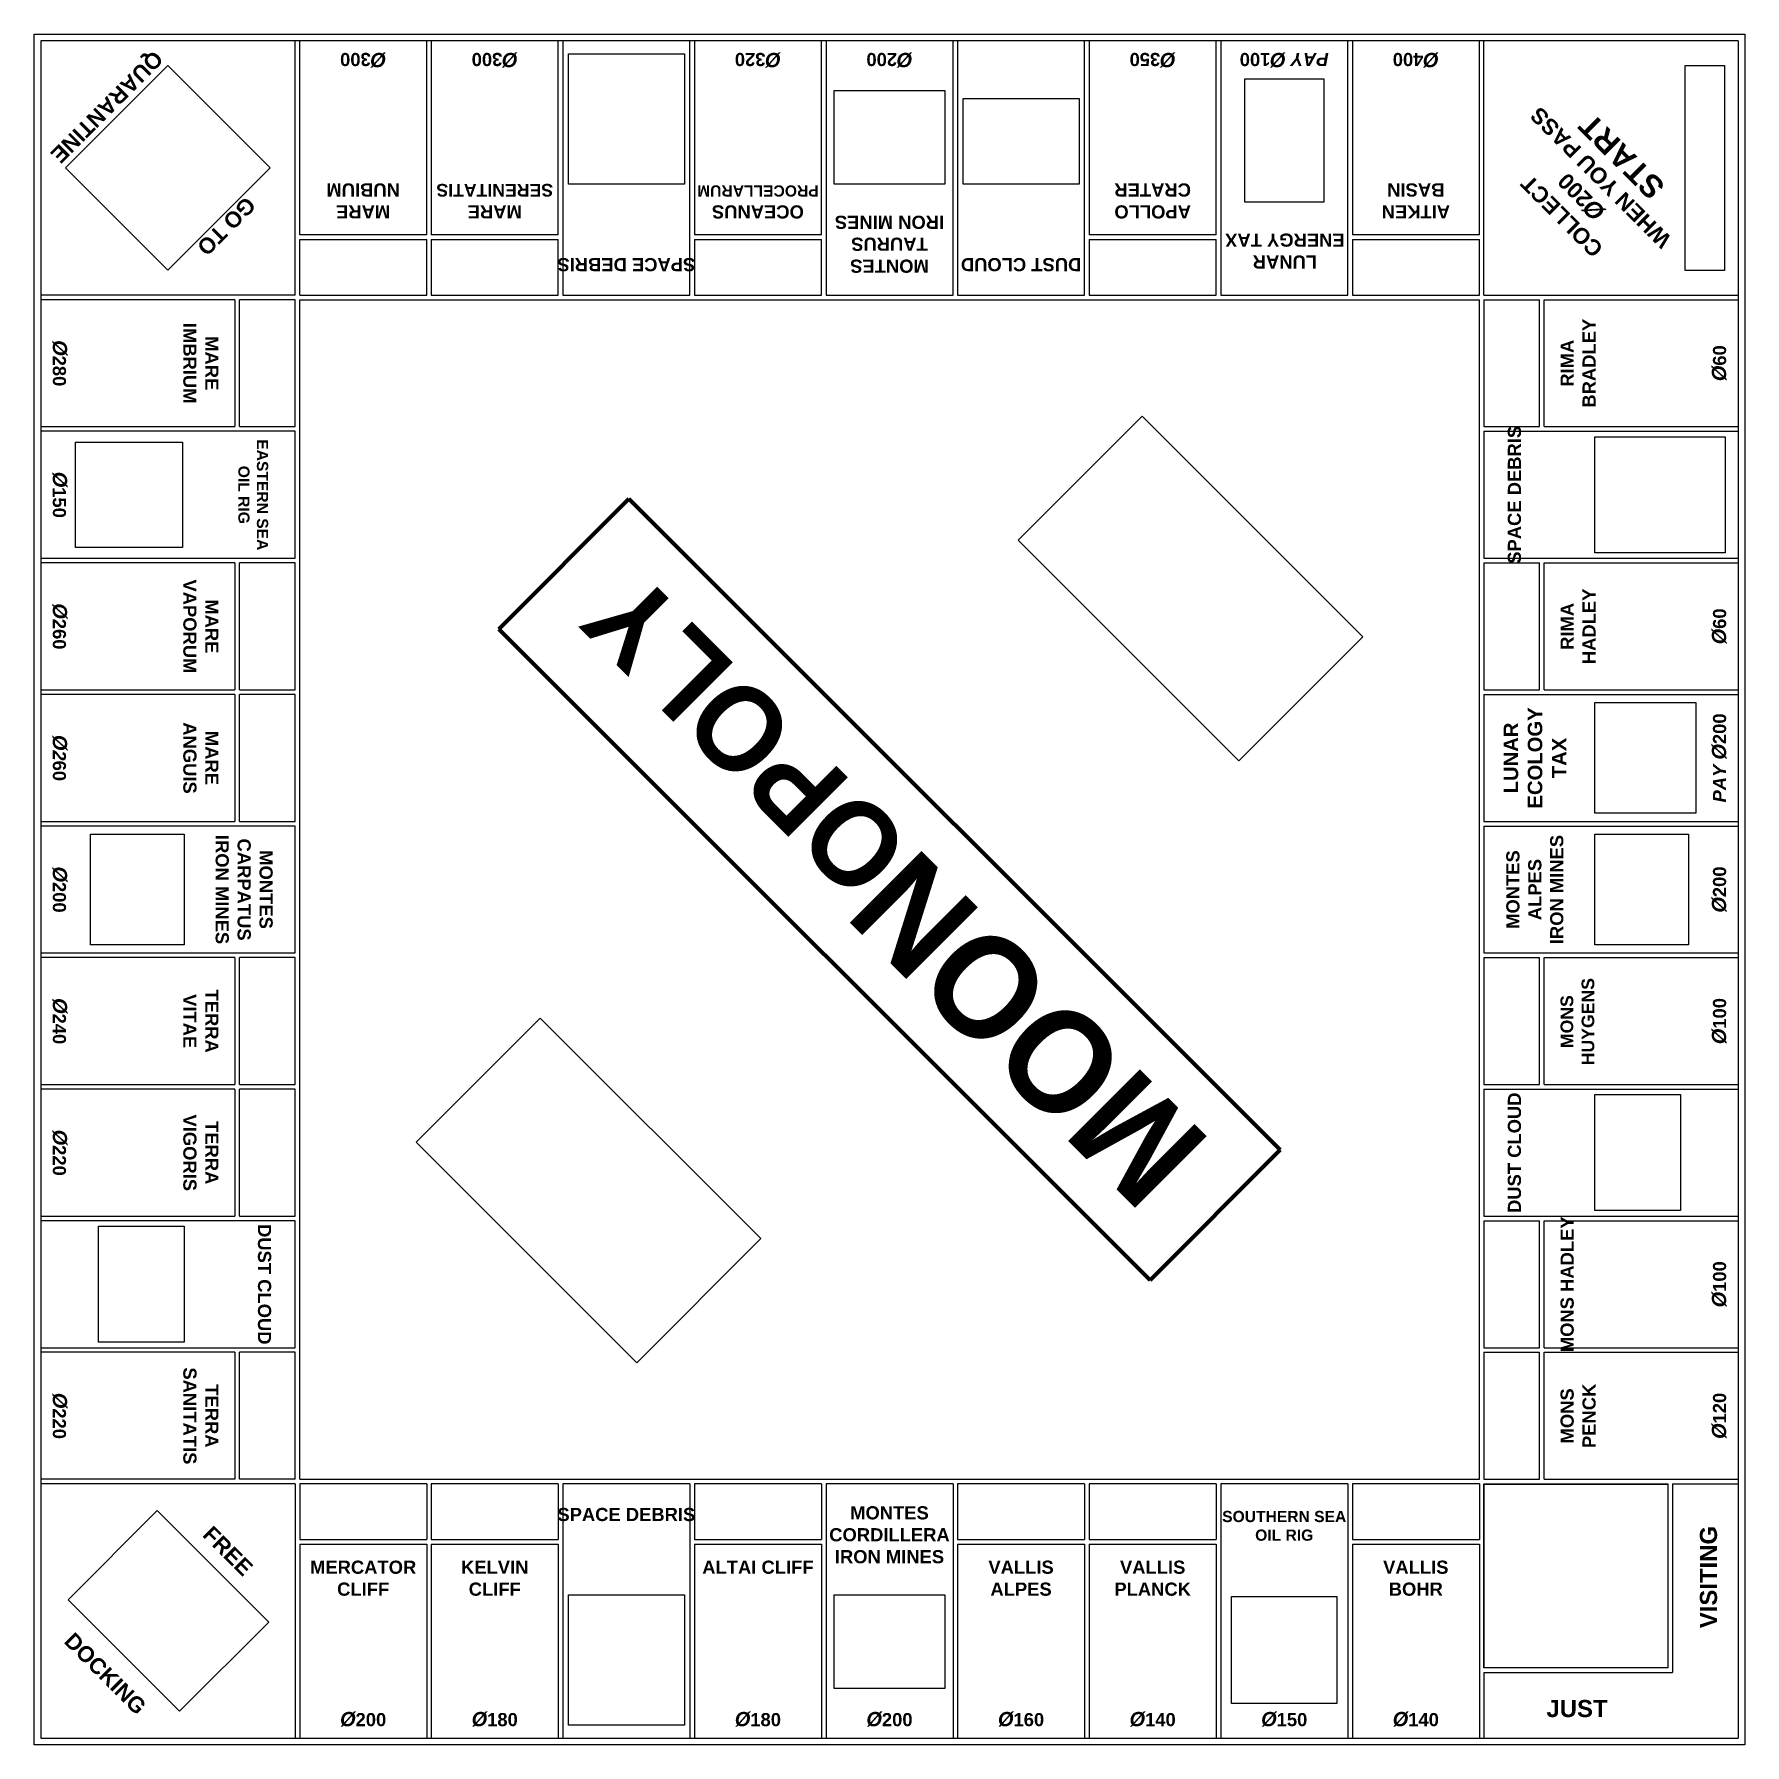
# Model space of a CAD drawing. Header units: millimetres. Extents: x 353 to 483, y 63 to 193.
import ezdxf

# ---------------------------------------------------------------- set-up
doc = ezdxf.new("R2010")
doc.units = ezdxf.units.MM
picture_1 = doc.add_image_def('image1.png', size_in_pixel=(793, 151))
picture_2 = doc.add_image_def('image2.png', size_in_pixel=(600, 507))
picture_3 = doc.add_image_def('image3.png', size_in_pixel=(197, 200))
picture_4 = doc.add_image_def('image4.png', size_in_pixel=(634, 468))
picture_5 = doc.add_image_def('image5.png', size_in_pixel=(800, 640))
picture_6 = doc.add_image_def('image6.png', size_in_pixel=(320, 320))
picture_7 = doc.add_image_def('image7.png', size_in_pixel=(300, 300))
picture_8 = doc.add_image_def('image8.png', size_in_pixel=(960, 540))
picture_9 = doc.add_image_def('image9.png', size_in_pixel=(630, 575))
picture_10 = doc.add_image_def('image10.png', size_in_pixel=(511, 800))
picture_11 = doc.add_image_def('image11.png', size_in_pixel=(960, 854))
picture_12 = doc.add_image_def('image12.png', size_in_pixel=(960, 540))

msp = doc.modelspace()

# ---------------------------------------------------------------- linework, layer by layer
at = {"color": 7}
for p, q in [((353.41, 62.7), (353.41, 192.7)), ((353.41, 192.7), (483.41, 192.7)), ((483.41, 192.7), (483.41, 62.7)), ((353.91, 192.2), (353.91, 63.2)), ((482.91, 192.2), (353.91, 192.2)), ((373.24, 172.88), (373.24, 192.2)), ((373.59, 177.45), (373.59, 192.2)), ((383.24, 177.45), (383.24, 192.2)), ((383.59, 192.2), (383.59, 177.45)), ((393.24, 177.45), (393.24, 192.2)), ((393.59, 192.2), (393.59, 172.88)), ((403.24, 172.88), (403.24, 192.2)), ((403.59, 192.2), (403.59, 177.45)), ((413.24, 177.45), (413.24, 192.2)), ((413.59, 192.2), (413.59, 172.88)), ((423.24, 172.88), (423.24, 192.2)), ((423.59, 192.2), (423.59, 172.88)), ((433.24, 172.88), (433.24, 192.2)), ((433.59, 192.2), (433.59, 177.45)), ((443.24, 177.45), (443.24, 192.2)), ((443.59, 192.2), (443.59, 172.88)), ((453.24, 172.88), (453.24, 192.2)), ((453.59, 192.2), (453.59, 177.45)), ((463.24, 177.45), (463.24, 192.2)), ((463.59, 172.88), (463.59, 192.2)), ((482.91, 192.2), (482.91, 63.2)), ((383.24, 177.45), (373.59, 177.45)), ((373.59, 177.1), (383.24, 177.1)), ((373.59, 172.88), (373.59, 177.1)), ((383.24, 172.88), (383.24, 177.1)), ((393.24, 177.45), (383.59, 177.45)), ((383.59, 177.1), (393.24, 177.1)), ((383.59, 177.1), (383.59, 172.88)), ((393.24, 172.88), (393.24, 177.1)), ((413.24, 177.45), (403.59, 177.45)), ((403.59, 177.1), (413.24, 177.1)), ((403.59, 177.1), (403.59, 172.88)), ((413.24, 172.88), (413.24, 177.1)), ((443.24, 177.45), (433.59, 177.45)), ((433.59, 177.1), (443.24, 177.1)), ((433.59, 177.1), (433.59, 172.88)), ((443.24, 172.88), (443.24, 177.1)), ((463.24, 177.45), (453.59, 177.45)), ((453.59, 177.1), (463.24, 177.1)), ((453.59, 177.1), (453.59, 172.88)), ((463.24, 172.88), (463.24, 177.1)), ((373.24, 172.88), (353.91, 172.88)), ((368.66, 172.53), (353.91, 172.53)), ((368.66, 172.53), (368.66, 162.88)), ((369.01, 162.88), (369.01, 172.53)), ((373.24, 172.53), (369.01, 172.53)), ((373.24, 162.88), (373.24, 172.53)), ((373.59, 172.88), (383.24, 172.88)), ((373.59, 82.88), (373.59, 172.53)), ((373.59, 172.53), (463.24, 172.53)), ((383.59, 172.88), (393.24, 172.88)), ((393.59, 172.88), (403.24, 172.88)), ((403.59, 172.88), (413.24, 172.88)), ((413.59, 172.88), (423.24, 172.88)), ((423.59, 172.88), (433.24, 172.88)), ((433.59, 172.88), (443.24, 172.88)), ((443.59, 172.88), (453.24, 172.88)), ((453.59, 172.88), (463.24, 172.88)), ((463.24, 82.88), (463.24, 172.53)), ((463.59, 172.88), (482.91, 172.88)), ((463.59, 172.53), (463.59, 162.88)), ((463.59, 172.53), (467.81, 172.53)), ((467.81, 162.88), (467.81, 172.53)), ((468.16, 162.88), (468.16, 172.53)), ((468.16, 172.53), (482.91, 172.53)), ((353.91, 162.88), (368.66, 162.88)), ((373.24, 162.53), (353.91, 162.53)), ((369.01, 162.88), (373.24, 162.88)), ((373.24, 152.88), (373.24, 162.53)), ((463.59, 162.88), (467.81, 162.88)), ((463.59, 162.53), (482.91, 162.53)), ((463.59, 162.53), (463.59, 152.88)), ((468.16, 162.88), (482.91, 162.88)), ((353.91, 152.88), (373.24, 152.88)), ((368.66, 152.53), (353.91, 152.53)), ((368.66, 152.53), (368.66, 142.88)), ((373.24, 152.53), (369.01, 152.53)), ((369.01, 142.88), (369.01, 152.53)), ((373.24, 142.88), (373.24, 152.53)), ((463.59, 152.88), (482.91, 152.88)), ((463.59, 152.53), (467.81, 152.53)), ((463.59, 152.53), (463.59, 142.88)), ((467.81, 142.88), (467.81, 152.53)), ((468.16, 142.88), (468.16, 152.53)), ((468.16, 152.53), (482.91, 152.53)), ((353.91, 142.88), (368.66, 142.88)), ((368.66, 142.53), (353.91, 142.53)), ((368.66, 142.53), (368.66, 132.88)), ((369.01, 142.88), (373.24, 142.88)), ((369.01, 132.88), (369.01, 142.53)), ((373.24, 142.53), (369.01, 142.53)), ((373.24, 132.88), (373.24, 142.53)), ((463.59, 142.88), (467.81, 142.88)), ((463.59, 142.53), (482.91, 142.53)), ((463.59, 142.53), (463.59, 132.88)), ((468.16, 142.88), (482.91, 142.88)), ((353.91, 132.88), (368.66, 132.88)), ((369.01, 132.88), (373.24, 132.88)), ((463.59, 132.88), (482.91, 132.88)), ((373.24, 132.53), (353.91, 132.53)), ((373.24, 122.88), (373.24, 132.53)), ((463.59, 132.53), (482.91, 132.53)), ((463.59, 132.53), (463.59, 122.88)), ((353.91, 122.88), (373.24, 122.88)), ((368.66, 122.53), (353.91, 122.53)), ((368.66, 122.53), (368.66, 112.88)), ((373.24, 122.53), (369.01, 122.53)), ((369.01, 112.88), (369.01, 122.53)), ((373.24, 112.88), (373.24, 122.53)), ((463.59, 122.88), (482.91, 122.88)), ((463.59, 122.53), (467.81, 122.53)), ((463.59, 122.53), (463.59, 112.88)), ((467.81, 112.88), (467.81, 122.53)), ((468.16, 112.88), (468.16, 122.53)), ((468.16, 122.53), (482.91, 122.53)), ((353.91, 112.88), (368.66, 112.88)), ((368.66, 112.53), (353.91, 112.53)), ((368.66, 112.53), (368.66, 102.88)), ((369.01, 112.88), (373.24, 112.88)), ((369.01, 102.88), (369.01, 112.53)), ((373.24, 112.53), (369.01, 112.53)), ((373.24, 102.88), (373.24, 112.53)), ((463.59, 112.88), (467.81, 112.88)), ((463.59, 112.53), (482.91, 112.53)), ((463.59, 112.53), (463.59, 102.88)), ((468.16, 112.88), (482.91, 112.88)), ((353.91, 102.88), (368.66, 102.88)), ((369.01, 102.88), (373.24, 102.88)), ((463.59, 102.88), (482.91, 102.88)), ((373.24, 102.53), (353.91, 102.53)), ((373.24, 92.88), (373.24, 102.53)), ((463.59, 102.53), (467.81, 102.53)), ((463.59, 102.53), (463.59, 92.88)), ((467.81, 92.88), (467.81, 102.53)), ((468.16, 92.88), (468.16, 102.53)), ((468.16, 102.53), (482.91, 102.53)), ((353.91, 92.88), (373.24, 92.88)), ((368.66, 92.53), (353.91, 92.53)), ((368.66, 92.53), (368.66, 82.88)), ((369.01, 82.88), (369.01, 92.53)), ((373.24, 92.53), (369.01, 92.53)), ((373.24, 82.88), (373.24, 92.53)), ((463.59, 92.88), (467.81, 92.88)), ((463.59, 92.53), (467.81, 92.53)), ((463.59, 92.53), (463.59, 82.88)), ((467.81, 82.88), (467.81, 92.53)), ((468.16, 92.88), (482.91, 92.88)), ((468.16, 82.88), (468.16, 92.53)), ((468.16, 92.53), (482.91, 92.53)), ((368.66, 82.88), (353.91, 82.88)), ((373.24, 82.53), (353.91, 82.53)), ((373.24, 82.88), (369.01, 82.88)), ((373.24, 82.53), (373.24, 63.2)), ((373.59, 82.88), (463.24, 82.88)), ((373.59, 82.53), (373.59, 78.3)), ((383.24, 82.53), (373.59, 82.53)), ((383.24, 82.53), (383.24, 78.3)), ((383.59, 82.53), (383.59, 78.3)), ((393.24, 82.53), (383.59, 82.53)), ((393.24, 82.53), (393.24, 78.3)), ((393.59, 82.53), (393.59, 63.2)), ((403.24, 82.53), (393.59, 82.53)), ((403.24, 82.53), (403.24, 63.2)), ((403.59, 82.53), (403.59, 78.3)), ((413.24, 82.53), (403.59, 82.53)), ((413.24, 82.53), (413.24, 78.3)), ((413.59, 82.53), (413.59, 63.2)), ((423.24, 82.53), (413.59, 82.53)), ((423.24, 82.53), (423.24, 63.2)), ((423.59, 82.53), (423.59, 78.3)), ((433.24, 82.53), (423.59, 82.53)), ((433.24, 82.53), (433.24, 78.3)), ((433.59, 82.53), (433.59, 78.3)), ((443.24, 82.53), (433.59, 82.53)), ((443.24, 82.53), (443.24, 78.3)), ((443.59, 82.53), (443.59, 63.2)), ((453.24, 82.53), (443.59, 82.53)), ((453.24, 82.53), (453.24, 63.2)), ((453.59, 82.53), (453.59, 78.3)), ((463.24, 82.53), (453.59, 82.53)), ((463.24, 82.53), (463.24, 78.3)), ((463.59, 82.88), (467.81, 82.88)), ((463.59, 82.53), (477.56, 82.53)), ((463.59, 82.53), (463.59, 68.55)), ((468.16, 82.88), (482.91, 82.88)), ((477.56, 82.53), (477.56, 68.55)), ((477.91, 82.53), (477.91, 68.2)), ((477.91, 82.53), (482.91, 82.53)), ((373.59, 78.3), (383.24, 78.3)), ((383.59, 78.3), (393.24, 78.3)), ((403.59, 78.3), (413.24, 78.3)), ((423.59, 78.3), (433.24, 78.3)), ((433.59, 78.3), (443.24, 78.3)), ((453.59, 78.3), (463.24, 78.3)), ((373.59, 77.95), (383.24, 77.95)), ((373.59, 77.95), (373.59, 63.2)), ((383.24, 77.95), (383.24, 63.2)), ((383.59, 77.95), (393.24, 77.95)), ((383.59, 77.95), (383.59, 63.2)), ((393.24, 77.95), (393.24, 63.2)), ((403.59, 77.95), (413.24, 77.95)), ((403.59, 77.95), (403.59, 63.2)), ((413.24, 77.95), (413.24, 63.2)), ((423.59, 77.95), (433.24, 77.95)), ((423.59, 77.95), (423.59, 63.2)), ((433.24, 77.95), (433.24, 63.2)), ((433.59, 77.95), (443.24, 77.95)), ((433.59, 77.95), (433.59, 63.2)), ((443.24, 77.95), (443.24, 63.2)), ((453.59, 77.95), (463.24, 77.95)), ((453.59, 77.95), (453.59, 63.2)), ((463.24, 77.95), (463.24, 63.2)), ((477.56, 68.55), (463.59, 68.55)), ((463.59, 68.2), (477.91, 68.2)), ((463.59, 68.2), (463.59, 63.2)), ((353.41, 62.7), (353.41, 63.2)), ((483.41, 62.7), (353.41, 62.7)), ((353.91, 63.2), (482.91, 63.2))]:
    msp.add_line(p, q, dxfattribs=at)
at = {"color": 7, "lineweight": 200}
for p, q in [((388.71, 147.5), (398.61, 157.4)), ((448.11, 107.91), (398.61, 157.4)), ((438.21, 98.01), (388.71, 147.5)), ((438.21, 98.01), (448.11, 107.91))]:
    msp.add_line(p, q, dxfattribs=at)

# ---------------------------------------------------------------- texts
at = {"color": 7}
for s, width, insert, char_height, attachment_point, rotation in [('{\\fArial|b1|i0|c238|p34;QUARANTINE}', 20, (358.82, 187.3), 1.2, 5, 225), ('{\\fArial|b1|i1|c238|p34;\\H1.0833x;\\C256;Ø\\fArial|b1|i0|c238|p34;\\H0.92311x;\\C7;300}', 10, (378.41, 190.2), 1, 2, 180), ('{\\fArial|b1|i1|c238|p34;\\H1.0833x;\\C256;Ø\\fArial|b1|i0|c238|p34;\\H0.92311x;\\C7;300}', 10, (388.41, 190.2), 1, 2, 180), ('{\\fArial|b1|i1|c238|p34;\\H1.0833x;\\C256;Ø\\fArial|b1|i0|c238|p34;\\H0.92311x;\\C7;320}', 10, (408.41, 190.2), 1, 2, 180), ('{\\fArial|b1|i1|c238|p34;\\H1.0833x;\\C256;Ø\\fArial|b1|i0|c238|p34;\\H0.92311x;\\C7;200}', 10, (418.41, 190.2), 1, 2, 180), ('{\\fArial|b1|i1|c238|p34;\\H1.0833x;\\C256;Ø\\fArial|b1|i0|c238|p34;\\H0.92311x;\\C7;350}', 10, (438.41, 190.2), 1, 2, 180), ('{\\fArial|b1|i1|c238|p34;PAY \\H1.0833x;\\C256;Ø\\fArial|b1|i0|c238|p34;\\H0.92311x;\\C7;100}', 10, (448.41, 190.2), 1, 2, 180), ('{\\fArial|b1|i1|c238|p34;\\H1.0833x;\\C256;Ø\\fArial|b1|i0|c238|p34;\\H0.92311x;\\C7;400}', 10, (458.41, 190.2), 1, 2, 180), ('{\\fArial|b1|i0|c238|p34;COLLECT\\P\\fArial|b1|i1|c238|p34;\\H1.0833x;\\C256;Ø\\fArial|b1|i0|c238|p34;\\H0.92311x;\\C7;200\\PWHEN YOU PASS\\P\\H1.4167x;START}', 20, (471.88, 181.23), 1.2, 5, 135), ('{\\fArial|b1|i0|c238|p34;MARE\\PNUBIUM}', 10, (378.41, 178.7), 1, 2, 180), ('{\\fArial|b1|i0|c238|p34;MARE \\H0.96x;SERENITATIS}', 10, (388.41, 178.7), 1, 2, 180), ('{\\fArial|b1|i0|c238|p34;OCEANUS \\H0.85x;PROCELLARUM}', 10, (408.41, 178.7), 1, 2, 180), ('{\\fArial|b1|i0|c238|p34;APOLLO CRATER}', 10, (438.41, 178.7), 1, 2, 180), ('{\\fArial|b1|i0|c238|p34;AITKEN\\PBASIN}', 10, (458.41, 178.7), 1, 2, 180), ('{\\fArial|b1|i0|c238|p34;GO TO}', 20, (368.01, 178.11), 1.2, 5, 225), ('{\\fArial|b1|i0|c238|p34;MONTES TAURUS\\PIRON MINES}', 10, (418.41, 176.75), 1, 5, 180), ('{\\fArial|b1|i0|c238|p34;LUNAR ENERGY TAX}', 10, (448.46, 176.23), 1, 5, 180), ('{\\fArial|b1|i0|c238|p34;SPACE DEBRIS}', 10, (398.41, 175.2), 1, 5, 180), ('{\\fArial|b1|i0|c238|p34;DUST CLOUD}', 10, (428.41, 175.2), 1, 5, 180), ('{\\fArial|b1|i0|c238|p34;MARE IMBRIUM}', 10, (367.41, 167.7), 1, 2, 270), ('{\\fArial|b1|i0|c238|p34;RIMA BRADLEY}', 10, (469.41, 167.7), 1, 2, 90), ('{\\fArial|b1|i1|c238|p34;\\H1.0833x;\\C256;Ø\\fArial|b1|i0|c238|p34;\\H0.92311x;\\C7;280}', 10, (355.91, 167.7), 1, 2, 270), ('{\\fArial|b1|i1|c238|p34;\\H1.0833x;\\C256;Ø\\fArial|b1|i0|c238|p34;\\H0.92311x;\\C7;60}', 10, (480.91, 167.7), 1, 2, 90), ('{\\fArial|b1|i0|c238|p34;SPACE DEBRIS}', 10, (465.91, 157.7), 1, 5, 90), ('{\\fArial|b1|i0|c238|p34;EASTERN SEA OIL RIG}', 10, (370.05, 157.7), 0.85, 5, 270), ('{\\fArial|b1|i1|c238|p34;\\H1.0833x;\\C256;Ø\\fArial|b1|i0|c238|p34;\\H0.92311x;\\C7;150}', 10, (355.91, 157.7), 1, 2, 270), ('{\\fArial|b1|i0|c238|p34;MARE VAPORUM}', 10, (367.41, 147.7), 1, 2, 270), ('{\\fArial|b1|i0|c238|p34;RIMA\\PHADLEY}', 10, (469.41, 147.7), 1, 2, 90), ('{\\fArial|b1|i1|c238|p34;\\H1.0833x;\\C256;Ø\\fArial|b1|i0|c238|p34;\\H0.92311x;\\C7;260}', 10, (355.91, 147.7), 1, 2, 270), ('{\\fArial|b1|i1|c238|p34;\\H1.0833x;\\C256;Ø\\fArial|b1|i0|c238|p34;\\H0.92311x;\\C7;60}', 10, (480.91, 147.7), 1, 2, 90), ('{\\fArial|b1|i0|c238|p34;LUNAR ECOLOGY TAX}', 10, (467.47, 137.7), 1.1, 5, 90), ('{\\fArial|b1|i1|c238|p34;PAY \\H1.0833x;\\C256;Ø\\fArial|b1|i0|c238|p34;\\H0.92311x;\\C7;200}', 10, (480.91, 137.7), 1, 2, 90), ('{\\fArial|b1|i1|c238|p34;\\H1.0833x;\\C256;Ø\\H0.92311x;\\C7;2\\fArial|b1|i0|c238|p34;60}', 10, (355.91, 137.7), 1, 2, 270), ('{\\fArial|b1|i0|c238|p34;MARE\\PANGUIS}', 10, (367.41, 137.7), 1, 2, 270), ('{\\fArial|b1|i0|c238|p34;MONTES CARPATUS IRON MINES}', 10, (369.36, 127.7), 1, 5, 270), ('{\\fArial|b1|i0|c238|p34;MONTES ALPES\\PIRON MINES}', 10, (467.46, 127.7), 1, 5, 90), ('{\\fArial|b1|i1|c238|p34;\\H1.0833x;\\C256;Ø\\fArial|b1|i0|c238|p34;\\H0.92311x;\\C7;200}', 10, (355.91, 127.7), 1, 2, 270), ('{\\fArial|b1|i1|c238|p34;\\H1.0833x;\\C256;Ø\\fArial|b1|i0|c238|p34;\\H0.92311x;\\C7;200}', 10, (480.91, 127.7), 1, 2, 90), ('{\\fArial|b1|i0|c238|p34;MONS HUYGENS}', 10, (469.41, 117.66), 0.96, 2, 90), ('{\\fArial|b1|i0|c238|p34;TERRA\\PVITAE}', 10, (367.41, 117.7), 1, 2, 270), ('{\\fArial|b1|i1|c238|p34;\\H1.0833x;\\C256;Ø\\fArial|b1|i0|c238|p34;\\H0.92311x;\\C7;240}', 10, (355.91, 117.7), 1, 2, 270), ('{\\fArial|b1|i1|c238|p34;\\H1.0833x;\\C256;Ø\\fArial|b1|i0|c238|p34;\\H0.92311x;\\C7;100}', 10, (480.91, 117.7), 1, 2, 90), ('{\\fArial|b1|i0|c238|p34;DUST CLOUD}', 10, (465.91, 107.7), 1, 5, 90), ('{\\fArial|b1|i0|c238|p34;TERRA VIGORIS}', 10, (367.41, 107.7), 1, 2, 270), ('{\\fArial|b1|i1|c238|p34;\\H1.0833x;\\C256;Ø\\fArial|b1|i0|c238|p34;\\H0.92311x;\\C7;220}', 10, (355.91, 107.7), 1, 2, 270), ('{\\fArial|b1|i0|c238|p34;MONS HADLEY}', 10, (469.41, 97.7), 1, 2, 90), ('{\\fArial|b1|i0|c238|p34;DUST CLOUD}', 10, (370.91, 97.7), 1, 5, 270), ('{\\fArial|b1|i1|c238|p34;\\H1.0833x;\\C256;Ø\\fArial|b1|i0|c238|p34;\\H0.92311x;\\C7;100}', 10, (480.91, 97.7), 1, 2, 90), ('{\\fArial|b1|i0|c238|p34;TERRA SANITATIS}', 10, (367.41, 87.7), 1, 2, 270), ('{\\fArial|b1|i0|c238|p34;MONS\\PPENCK}', 10, (469.41, 87.7), 1, 2, 90), ('{\\fArial|b1|i1|c238|p34;\\H1.0833x;\\C256;Ø\\fArial|b1|i0|c238|p34;\\H0.92311x;\\C7;220}', 10, (355.91, 87.7), 1, 2, 270), ('{\\fArial|b1|i1|c238|p34;\\H1.0833x;\\C256;Ø\\fArial|b1|i0|c238|p34;\\H0.92311x;\\C7;120}', 10, (480.91, 87.7), 1, 2, 90), ('{\\fArial|b1|i0|c238|p34;FREE}', 20, (368.14, 77.44), 1.2, 5, 315), ('{\\fArial|b1|i0|c238|p34;VISITING}', 14.5, (480.66, 75.45), 1.3, 5, 90), ('{\\fArial|b1|i0|c238|p34;DOCKING}', 20, (358.82, 68.11), 1.2, 5, 315)]:
    msp.add_mtext_dynamic_manual_height_columns(s, width=width, gutter_width=12.5, heights=[0], dxfattribs=dict(at, insert=insert, char_height=char_height, attachment_point=attachment_point, rotation=rotation))
at = {"color": 131, "true_color": 0xb7fbf7, "insert": (418.41, 127.7), "char_height": 8, "attachment_point": 5, "rotation": 135}
msp.add_mtext_dynamic_manual_height_columns('{\\fMaiandra GD|b1|i0|c0|p34;\\H0.9625x;MOON\\H0.83117x;OPOLY}', width=70, gutter_width=12.5, heights=[0], dxfattribs=at)
at = {"color": 7}
for s, width, insert, char_height, attachment_point in [('{\\fArial|b1|i0|c238|p34;SPACE DEBRIS}', 10, (398.41, 80.2), 1, 5), ('{\\fArial|b1|i0|c238|p34;MONTES CORDILLERA IRON MINES}', 10, (418.41, 78.66), 1, 5), ('{\\fArial|b1|i0|c238|p34;SOUTHERN SEA OIL RIG}', 10, (448.41, 79.34), 0.85, 5), ('{\\fArial|b1|i0|c238|p34;MERCATOR CLIFF}', 10, (378.41, 76.7), 1, 2), ('{\\fArial|b1|i0|c238|p34;KELVIN\\PCLIFF}', 10, (388.41, 76.7), 1, 2), ('{\\fArial|b1|i0|c238|p34;ALTAI CLIFF}', 10, (408.41, 76.7), 1, 2), ('{\\fArial|b1|i0|c238|p34;VALLIS\\PALPES}', 10, (428.41, 76.7), 1, 2), ('{\\fArial|b1|i0|c238|p34;VALLIS PLANCK}', 10, (438.41, 76.7), 1, 2), ('{\\fArial|b1|i0|c238|p34;VALLIS\\PBOHR}', 10, (458.41, 76.7), 1, 2), ('{\\fArial|b1|i1|c238|p34;\\H1.0833x;\\C256;Ø\\fArial|b1|i0|c238|p34;\\H0.92311x;\\C7;200}', 10, (378.41, 65.2), 1, 2), ('{\\fArial|b1|i1|c238|p34;\\H1.0833x;\\C256;Ø\\fArial|b1|i0|c238|p34;\\H0.92311x;\\C7;180}', 10, (388.41, 65.2), 1, 2), ('{\\fArial|b1|i1|c238|p34;\\H1.0833x;\\C256;Ø\\fArial|b1|i0|c238|p34;\\H0.92311x;\\C7;180}', 10, (408.41, 65.2), 1, 2), ('{\\fArial|b1|i1|c238|p34;\\H1.0833x;\\C256;Ø\\fArial|b1|i0|c238|p34;\\H0.92311x;\\C7;200}', 10, (418.41, 65.2), 1, 2), ('{\\fArial|b1|i1|c238|p34;\\H1.0833x;\\C256;Ø\\fArial|b1|i0|c238|p34;\\H0.92311x;\\C7;160}', 10, (428.41, 65.2), 1, 2), ('{\\fArial|b1|i1|c238|p34;\\H1.0833x;\\C256;Ø\\fArial|b1|i0|c238|p34;\\H0.92311x;\\C7;140}', 10, (438.41, 65.2), 1, 2), ('{\\fArial|b1|i1|c238|p34;\\H1.0833x;\\C256;Ø\\fArial|b1|i0|c238|p34;\\H0.92311x;\\C7;150}', 10, (448.41, 65.2), 1, 2), ('{\\fArial|b1|i1|c238|p34;\\H1.0833x;\\C256;Ø\\fArial|b1|i0|c238|p34;\\H0.92311x;\\C7;140}', 10, (458.41, 65.2), 1, 2), ('{\\fArial|b1|i0|c238|p34;JUST}', 14.5, (470.66, 65.45), 1.3, 5)]:
    msp.add_mtext_dynamic_manual_height_columns(s, width=width, gutter_width=12.5, heights=[0], dxfattribs=dict(at, insert=insert, char_height=char_height, attachment_point=attachment_point))

# ---------------------------------------------------------------- pictures from other files: only their frames are drawn
image = msp.add_image(picture_11, insert=(402.82, 181.32), size_in_units=(9.9, 8.81), rotation=90, dxfattribs=at)
image.dxf.flags = 15
image = msp.add_image(picture_6, insert=(363.57, 190.32), size_in_units=(11, 11), rotation=-135, dxfattribs=at)
image.dxf.flags = 15
image = msp.add_image(picture_1, insert=(481.86, 174.75), size_in_units=(15.58, 2.97), rotation=90, dxfattribs=at)
image.dxf.flags = 15
image = msp.add_image(picture_10, insert=(451.41, 189.32), size_in_units=(6, 9.39), rotation=180, dxfattribs=at)
image.dxf.flags = 15
image = msp.add_image(picture_2, insert=(422.62, 188.43), size_in_units=(8.41, 7.11), rotation=180, dxfattribs=at)
image.dxf.flags = 15
image = msp.add_image(picture_4, insert=(432.82, 187.83), size_in_units=(8.82, 6.51), rotation=180, dxfattribs=at)
image.dxf.flags = 15
image = msp.add_image(picture_8, insert=(454.38, 146.91), size_in_units=(23.7, 13.33), rotation=135, dxfattribs=at)
image.dxf.flags = 15
image = msp.add_image(picture_3, insert=(356.55, 161.71), size_in_units=(8.01, 8.13), rotation=-90, dxfattribs=at)
image.dxf.flags = 15
image = msp.add_image(picture_11, insert=(472.02, 153.3), size_in_units=(9.9, 8.81), dxfattribs=at)
image.dxf.flags = 15
image = msp.add_image(picture_9, insert=(479.7, 133.5), size_in_units=(8.41, 7.68), rotation=90, dxfattribs=at)
image.dxf.flags = 15
image = msp.add_image(picture_2, insert=(357.69, 131.91), size_in_units=(8.41, 7.11), rotation=-90, dxfattribs=at)
image.dxf.flags = 15
image = msp.add_image(picture_2, insert=(479.13, 123.5), size_in_units=(8.41, 7.11), rotation=90, dxfattribs=at)
image.dxf.flags = 15
image = msp.add_image(picture_12, insert=(408.63, 101.17), size_in_units=(23.7, 13.33), rotation=135, dxfattribs=at)
image.dxf.flags = 15
image = msp.add_image(picture_4, insert=(478.53, 103.3), size_in_units=(8.82, 6.51), rotation=90, dxfattribs=at)
image.dxf.flags = 15
image = msp.add_image(picture_4, insert=(358.29, 102.11), size_in_units=(8.82, 6.51), rotation=-90, dxfattribs=at)
image.dxf.flags = 15
image = msp.add_image(picture_7, insert=(463.59, 68.55), size_in_units=(13.97, 13.97), dxfattribs=at)
image.dxf.flags = 15
image = msp.add_image(picture_5, insert=(355.99, 73.73), size_in_units=(11.98, 9.58), rotation=-45, dxfattribs=at)
image.dxf.flags = 15
image = msp.add_image(picture_11, insert=(394.01, 74.09), size_in_units=(9.9, 8.81), rotation=-90, dxfattribs=at)
image.dxf.flags = 15
image = msp.add_image(picture_2, insert=(414.2, 66.98), size_in_units=(8.41, 7.11), dxfattribs=at)
image.dxf.flags = 15
image = msp.add_image(picture_3, insert=(444.41, 65.84), size_in_units=(8.01, 8.13), dxfattribs=at)
image.dxf.flags = 15

doc.saveas('drawing.dxf')
